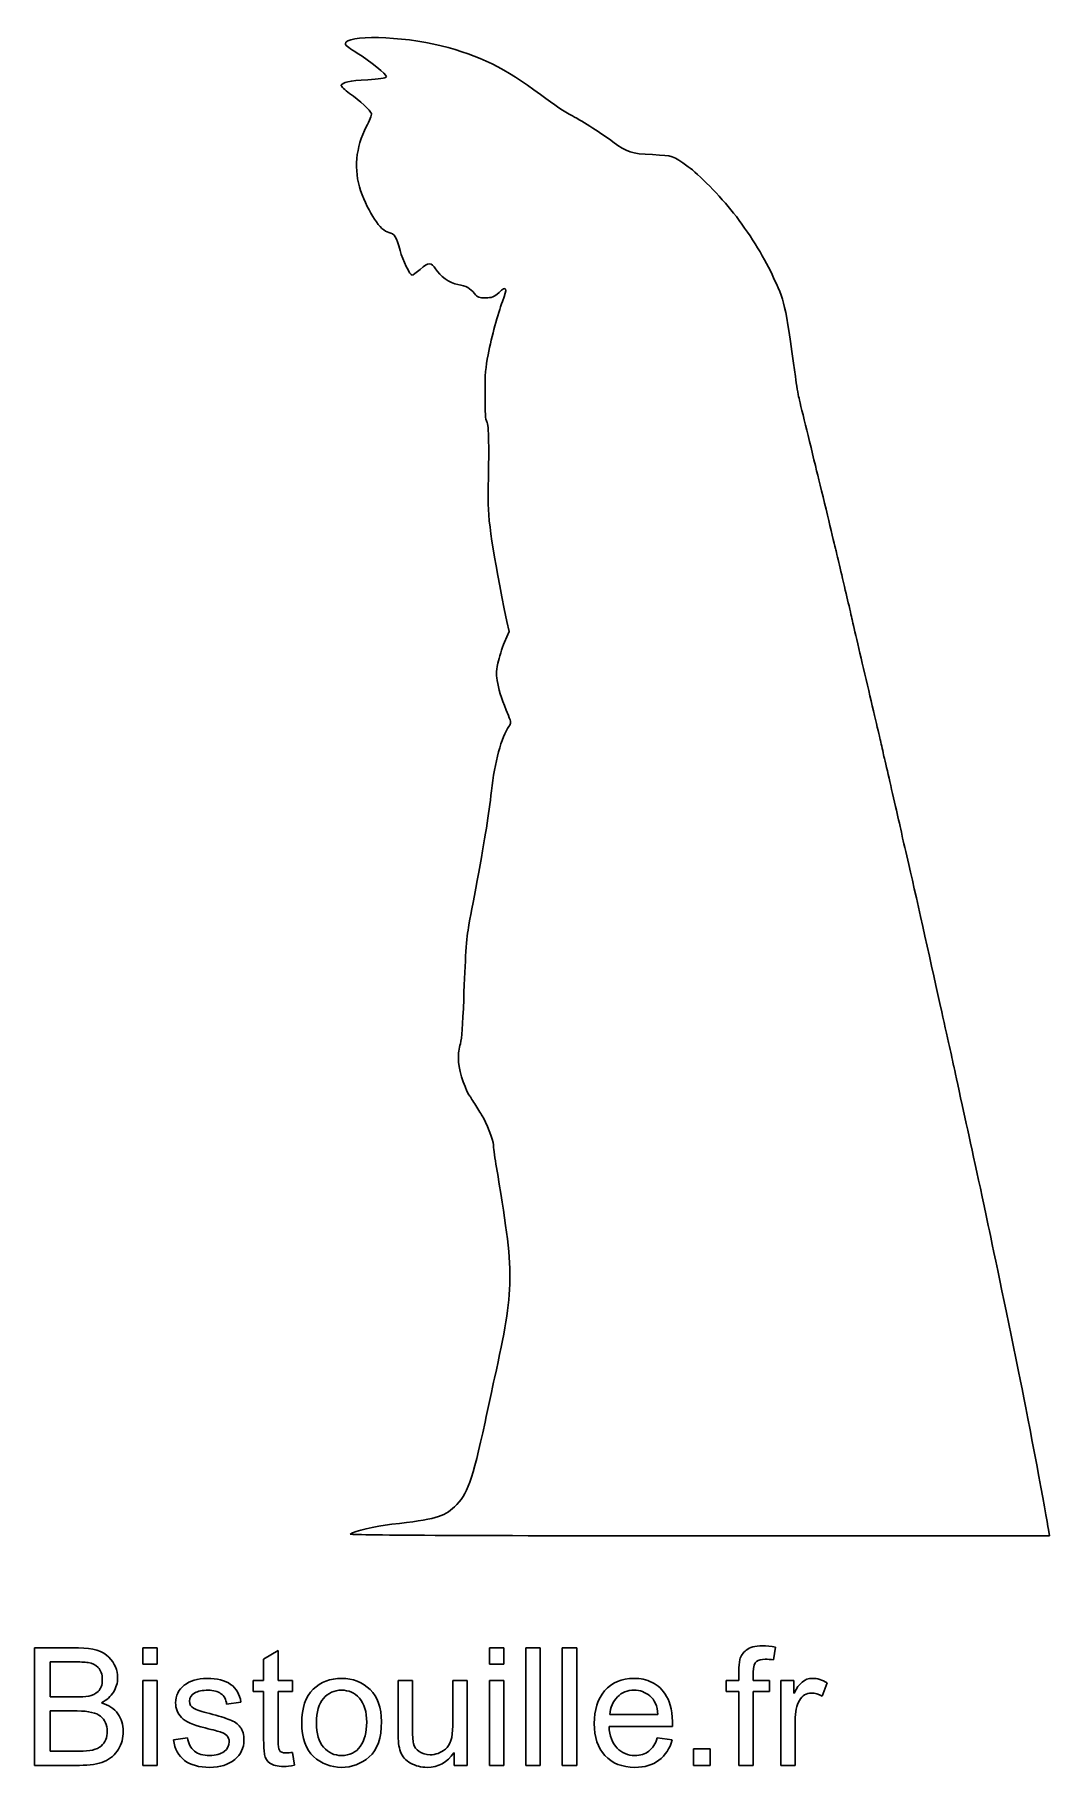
# Model space of a CAD drawing. Extents: x 31 to 476, y 37 to 797.
import ezdxf

# ---------------------------------------------------------------- set-up
doc = ezdxf.new("R2010")
doc.units = 0
doc.layers.get('0').update_dxf_attribs({"linetype": 'CONTINUOUS'})

msp = doc.modelspace()

# ---------------------------------------------------------------- linework, layer by layer
at = {"color": 7}
for p, q in [((236.88, 530.32), (238.88, 535.04)), ((238.88, 535.04), (237.92, 539.52)), ((169.2, 139.12), (169.2, 139.12)), ((475.92, 138.32), (322.08, 138.32)), ((475.52, 141.12), (475.92, 138.32)), ((30.72, 37.68), (30.72, 89.2)), ((30.72, 89.2), (50, 89.2)), ((78.16, 82.08), (78.16, 89.2)), ((78.16, 89.2), (84.48, 89.2)), ((84.48, 89.2), (84.48, 82.08)), ((131.2, 84.24), (137.52, 88.08)), ((131.2, 74.96), (131.2, 84.24)), ((137.52, 88.08), (137.52, 74.96)), ((230.24, 82.08), (230.24, 89.2)), ((230.24, 89.2), (236.56, 89.2)), ((236.56, 89.2), (236.56, 82.08)), ((246.24, 37.68), (246.24, 89.2)), ((246.24, 89.2), (252.56, 89.2)), ((252.56, 89.2), (252.56, 37.68)), ((262.24, 37.68), (262.24, 89.2)), ((262.24, 89.2), (268.56, 89.2)), ((268.56, 89.2), (268.56, 37.68)), ((355.84, 89.52), (354.96, 83.92)), ((355.84, 89.52), (355.84, 89.52)), ((47.84, 83.12), (37.52, 83.12)), ((37.52, 83.12), (37.52, 67.68)), ((84.48, 82.08), (78.16, 82.08)), ((84.48, 82.08), (84.48, 82.08)), ((236.56, 82.08), (230.24, 82.08)), ((236.56, 82.08), (236.56, 82.08)), ((339.68, 74.96), (339.68, 79.04)), ((346, 78.48), (346, 74.96)), ((78.16, 37.68), (78.16, 74.96)), ((78.16, 74.96), (84.48, 74.96)), ((84.48, 74.96), (84.48, 37.68)), ((126.56, 70.08), (126.56, 74.96)), ((126.56, 74.96), (131.2, 74.96)), ((131.2, 70.08), (126.56, 70.08)), ((131.2, 48.64), (131.2, 70.08)), ((137.52, 74.96), (143.84, 74.96)), ((143.84, 70.08), (137.52, 70.08)), ((137.52, 70.08), (137.52, 48.24)), ((143.84, 74.96), (143.84, 70.08)), ((165.36, 75.84), (165.36, 75.84)), ((190.16, 51.84), (190.16, 74.96)), ((190.16, 74.96), (196.48, 74.96)), ((196.48, 74.96), (196.48, 54.32)), ((214.16, 55.04), (214.16, 74.96)), ((214.16, 74.96), (220.48, 74.96)), ((220.48, 74.96), (220.48, 37.68)), ((230.24, 37.68), (230.24, 74.96)), ((230.24, 74.96), (236.56, 74.96)), ((236.56, 74.96), (236.56, 37.68)), ((334.08, 70.08), (334.08, 74.96)), ((334.08, 74.96), (339.68, 74.96)), ((339.68, 70.08), (334.08, 70.08)), ((339.68, 37.68), (339.68, 70.08)), ((346, 74.96), (353.2, 74.96)), ((353.2, 70.08), (346, 70.08)), ((346, 70.08), (346, 37.68)), ((353.2, 74.96), (353.2, 70.08)), ((358.08, 37.68), (358.08, 74.96)), ((358.08, 74.96), (363.84, 74.96)), ((363.84, 74.96), (363.84, 69.36)), ((363.84, 69.36), (364, 69.36)), ((378.4, 73.84), (376.24, 68)), ((378.4, 73.84), (378.4, 73.84)), ((37.52, 67.68), (48.72, 67.68)), ((37.52, 67.68), (37.52, 67.68)), ((49.44, 61.52), (37.52, 61.52)), ((37.52, 61.52), (37.52, 43.84)), ((60, 65.12), (60, 65.12)), ((121.2, 65.36), (114.96, 64.56)), ((114.96, 64.56), (114.96, 64.56)), ((310.64, 54.72), (282.72, 54.72)), ((283.04, 59.92), (304.16, 59.92)), ((304.16, 59.92), (304.16, 59.92)), ((310.64, 54.72), (310.64, 54.72)), ((364.4, 57.28), (364.4, 37.68)), ((91.6, 48.8), (97.84, 49.76)), ((303.92, 49.68), (310.48, 48.88)), ((37.52, 43.84), (50.32, 43.84)), ((37.52, 43.84), (37.52, 43.84)), ((143.84, 43.36), (144.72, 37.76)), ((165.36, 42), (165.36, 42)), ((214.8, 43.2), (214.64, 43.2)), ((214.8, 37.68), (214.8, 43.2)), ((319.84, 37.68), (319.84, 44.88)), ((319.84, 44.88), (327.12, 44.88)), ((327.12, 44.88), (327.12, 37.68)), ((50.4, 37.68), (30.72, 37.68)), ((84.48, 37.68), (78.16, 37.68)), ((84.48, 37.68), (84.48, 37.68)), ((144.72, 37.76), (144.72, 37.76)), ((220.48, 37.68), (214.8, 37.68)), ((220.48, 37.68), (220.48, 37.68)), ((236.56, 37.68), (230.24, 37.68)), ((236.56, 37.68), (236.56, 37.68)), ((252.56, 37.68), (246.24, 37.68)), ((252.56, 37.68), (252.56, 37.68)), ((268.56, 37.68), (262.24, 37.68)), ((268.56, 37.68), (268.56, 37.68)), ((327.12, 37.68), (319.84, 37.68)), ((327.12, 37.68), (327.12, 37.68)), ((346, 37.68), (339.68, 37.68)), ((364.4, 37.68), (358.08, 37.68))]:
    msp.add_line(p, q, dxfattribs=at)
for points in [[(167.04, 792.8), (167.04, 796.88), (191.84, 796.4), (209.12, 792)], [(172.16, 788.8), (169.36, 790.48), (167.04, 792.24), (167.04, 792.8)], [(209.12, 792), (226, 787.68), (237.2, 782.16), (252.64, 770.64)], [(185.04, 778.32), (185.28, 779.44), (177.92, 785.36), (172.16, 788.8)], [(165.2, 774.56), (165.6, 776), (168.72, 776.64), (176.88, 777.12)], [(176.88, 777.12), (181.44, 777.44), (184.96, 777.92), (185.04, 778.32)], [(168.88, 771.12), (166.8, 772.64), (165.12, 774.16), (165.2, 774.56)], [(178.48, 762.24), (178.08, 763.6), (173.52, 767.84), (168.88, 771.12)], [(252.64, 770.64), (259.28, 765.68), (262.88, 763.28), (266.64, 761.28)], [(176.24, 756.48), (177.6, 759.12), (178.64, 761.68), (178.48, 762.24)], [(266.64, 761.28), (271.52, 758.64), (279.6, 753.44), (284.4, 749.92)], [(173.76, 728.48), (170.64, 737.28), (171.6, 747.68), (176.24, 756.48)], [(284.4, 749.92), (290.96, 745.12), (292.24, 744.72), (301.76, 744.24)], [(301.76, 744.24), (311.12, 743.76), (310.4, 744), (317.44, 738.96)], [(317.44, 738.96), (321.84, 735.92), (331.6, 725.92), (337.36, 718.64)], [(186.08, 710.08), (182.4, 710.88), (177.28, 718.64), (173.76, 728.48)], [(337.36, 718.64), (343.92, 710.24), (350.48, 699.84), (354.24, 691.68)], [(191.04, 702.24), (189.44, 708.32), (188.72, 709.44), (186.08, 710.08)], [(196.32, 691.36), (195.36, 691.36), (192.24, 697.84), (191.04, 702.24)], [(199.84, 693.92), (198.16, 692.48), (196.64, 691.36), (196.32, 691.36)], [(206.64, 694.08), (204.8, 697.12), (203.52, 697.12), (199.84, 693.92)], [(216.4, 687.28), (212.8, 687.92), (208.48, 690.96), (206.64, 694.08)], [(354.24, 691.68), (360, 679.52), (359.84, 680.08), (364.48, 646.88)], [(223.68, 683.36), (221.76, 685.68), (220.24, 686.56), (216.4, 687.28)], [(236, 679.84), (238.24, 685.84), (237.84, 686.88), (234.48, 683.76)], [(228.56, 681.44), (225.76, 681.44), (225.04, 681.68), (223.68, 683.36)], [(234.48, 683.76), (232.24, 681.76), (231.36, 681.44), (228.56, 681.44)], [(229.68, 656.48), (231.36, 664.8), (233.84, 674.16), (236, 679.84)], [(228.32, 639.12), (228.32, 648), (228.56, 650.96), (229.68, 656.48)], [(364.48, 646.88), (364.96, 643.28), (365.68, 638.96), (366.08, 637.36)], [(229.12, 627.04), (228.48, 628.08), (228.32, 630.64), (228.32, 639.12)], [(366.08, 637.36), (366.48, 635.76), (368, 629.44), (369.52, 623.36)], [(229.68, 595.12), (230.16, 615.76), (230, 625.68), (229.12, 627.04)], [(369.52, 623.36), (370.96, 617.36), (373.12, 608.4), (374.32, 603.6)], [(374.32, 603.6), (375.52, 598.72), (377.68, 589.76), (379.12, 583.76)], [(237.92, 539.52), (231.6, 570.08), (229.44, 584.4), (229.68, 595.12)], [(379.12, 583.76), (380.56, 577.68), (382, 571.92), (382.24, 570.88)], [(382.24, 570.88), (382.48, 569.84), (383.36, 566.24), (384.16, 562.8)], [(384.16, 562.8), (384.96, 559.36), (386.24, 553.76), (387.04, 550.32)], [(387.04, 550.32), (387.92, 546.88), (388.88, 542.56), (389.28, 540.8)], [(389.28, 540.8), (389.68, 538.96), (392.48, 526.88), (395.52, 514)], [(233.92, 521.12), (234.48, 523.6), (235.76, 527.76), (236.88, 530.32)], [(233.92, 512.32), (233.12, 516.08), (233.12, 517.04), (233.92, 521.12)], [(238.56, 498.16), (235.84, 504.72), (234.72, 508.16), (233.92, 512.32)], [(395.52, 514), (398.56, 501.04), (401.36, 488.96), (401.84, 487.2)], [(238.8, 493.44), (239.84, 494.88), (239.84, 495.04), (238.56, 498.16)], [(231.12, 465.12), (232.56, 477.68), (235.52, 488.72), (238.8, 493.44)], [(401.84, 487.2), (402.24, 485.36), (402.96, 482.24), (403.36, 480.16)], [(403.36, 480.16), (403.84, 478.16), (405.04, 473.2), (405.92, 469.2)], [(224.88, 425.84), (228.56, 445.68), (229.92, 454.24), (231.12, 465.12)], [(405.92, 469.2), (406.88, 465.12), (408.32, 458.88), (409.12, 455.2)], [(409.12, 455.2), (410, 451.6), (411.04, 447.12), (411.36, 445.28)], [(411.36, 445.28), (411.76, 443.52), (413.04, 437.84), (414.24, 432.8)], [(221.2, 406.24), (221.52, 408.16), (223.2, 416.96), (224.88, 425.84)], [(414.24, 432.8), (418.16, 415.84), (424.48, 387.44), (428.72, 368.16)], [(218.96, 373.68), (219.6, 391.44), (220.24, 400.96), (221.2, 406.24)], [(217.52, 354.24), (218.16, 356.64), (218.56, 362.08), (218.96, 373.68)], [(428.72, 368.16), (430, 362.32), (431.68, 354.88), (432.4, 351.68)], [(216.64, 348), (216.56, 349.6), (217.04, 352.4), (217.52, 354.24)], [(432.4, 351.68), (433.12, 348.4), (433.84, 345.12), (434, 344.32)], [(221.28, 331.84), (218.88, 335.76), (216.64, 343.6), (216.64, 348)], [(434, 344.32), (434.16, 343.52), (435.84, 335.92), (437.68, 327.44)], [(223.84, 327.84), (222.72, 329.6), (221.52, 331.44), (221.28, 331.84)], [(227.04, 322.64), (226.4, 323.68), (224.96, 326), (223.84, 327.84)], [(437.68, 327.44), (440.88, 312.88), (444.08, 298.32), (449.12, 274.56)], [(232, 309.92), (232, 311.76), (228.8, 320), (227.04, 322.64)], [(233.12, 301.36), (232.48, 305.2), (232, 309.04), (232, 309.92)], [(232.48, 207.52), (241.36, 247.76), (241.44, 251.92), (233.12, 301.36)], [(449.12, 274.56), (451.6, 262.96), (457.92, 232.48), (463.28, 206.24)], [(228.32, 188.24), (229.68, 194.56), (231.52, 203.2), (232.48, 207.52)], [(463.28, 206.24), (466.64, 189.84), (474.8, 146.24), (475.52, 141.12)], [(214.96, 151.12), (220.72, 156.64), (222.72, 162.16), (228.32, 188.24)], [(187.44, 143.44), (206.32, 145.52), (210.16, 146.64), (214.96, 151.12)], [(322.08, 138.32), (218.16, 138.4), (168.48, 138.64), (169.2, 139.12)], [(169.2, 139.12), (170.96, 140.48), (179.92, 142.56), (187.44, 143.44)], [(50, 89.2), (56.24, 89.2), (60.72, 87.84), (63.28, 85.12)], [(63.28, 85.12), (65.84, 82.4), (67.12, 79.44), (67.12, 76.08)], [(339.68, 79.04), (339.68, 80.88), (339.84, 82.64), (340.16, 84.16)], [(340.16, 84.16), (340.56, 85.68), (341.44, 87.04), (342.96, 88.24)], [(342.96, 88.24), (344.48, 89.52), (346.8, 90.08), (350, 90.08)], [(351.2, 84.24), (349.68, 84.24), (348.4, 83.92), (347.44, 83.28)], [(350, 90.08), (351.84, 90.08), (353.84, 89.92), (355.84, 89.52)], [(354.96, 83.92), (353.68, 84.16), (352.4, 84.24), (351.2, 84.24)], [(54.24, 82.72), (52.56, 82.96), (50.4, 83.12), (47.84, 83.12)], [(58.56, 80.64), (57.36, 81.76), (55.92, 82.48), (54.24, 82.72)], [(60.4, 75.2), (60.4, 77.68), (59.76, 79.44), (58.56, 80.64)], [(67.12, 76.08), (67.12, 73.84), (66.48, 71.76), (65.36, 69.84)], [(347.44, 83.28), (346.48, 82.64), (346, 81.04), (346, 78.48)], [(54.48, 68), (56, 68.32), (57.36, 68.96), (58.56, 70.08)], [(58.56, 70.08), (59.76, 71.2), (60.4, 72.88), (60.4, 75.2)], [(65.36, 69.84), (64.16, 67.92), (62.32, 66.32), (60, 65.12)], [(92.56, 65.12), (92.56, 68.24), (93.84, 70.8), (96.32, 72.8)], [(96.32, 72.8), (98.8, 74.8), (102.16, 75.84), (106.32, 75.84)], [(100.96, 69.44), (99.44, 68.64), (98.72, 67.44), (98.72, 65.84)], [(106.8, 70.64), (104.4, 70.64), (102.4, 70.24), (100.96, 69.44)], [(106.32, 75.84), (110.8, 75.84), (114.24, 74.96), (116.72, 73.2)], [(112.48, 69.12), (111.12, 70.16), (109.2, 70.64), (106.8, 70.64)], [(114.96, 64.56), (114.72, 66.56), (113.84, 68.16), (112.48, 69.12)], [(116.72, 73.2), (119.2, 71.44), (120.72, 68.88), (121.2, 65.36)], [(147.92, 56.32), (147.92, 62.88), (149.6, 67.76), (152.88, 71.04)], [(152.88, 71.04), (156.24, 74.24), (160.4, 75.84), (165.36, 75.84)], [(165.36, 70.64), (162.16, 70.64), (159.52, 69.44), (157.44, 67.04)], [(165.36, 75.84), (170.4, 75.84), (174.56, 74.16), (177.92, 70.88)], [(173.2, 67.12), (171.12, 69.52), (168.48, 70.64), (165.36, 70.64)], [(177.92, 70.88), (181.2, 67.6), (182.88, 62.96), (182.88, 56.96)], [(276.24, 56.08), (276.24, 61.92), (277.76, 66.72), (280.8, 70.32)], [(280.8, 70.32), (283.92, 74), (288.24, 75.84), (293.76, 75.84)], [(293.76, 70.64), (290.8, 70.64), (288.32, 69.68), (286.4, 67.68)], [(293.76, 75.84), (296.48, 75.84), (299.12, 75.28), (301.6, 74.08)], [(300.64, 68.16), (298.56, 69.84), (296.24, 70.64), (293.76, 70.64)], [(301.6, 74.08), (304.16, 72.88), (306.24, 70.8), (308, 67.92)], [(364, 69.36), (366, 73.68), (368.64, 75.84), (371.92, 75.84)], [(371.6, 69.36), (369.28, 69.36), (367.44, 68.32), (366.24, 66.16)], [(376.24, 68), (374.64, 68.88), (373.12, 69.36), (371.6, 69.36)], [(371.92, 75.84), (374.08, 75.84), (376.24, 75.2), (378.4, 73.84)], [(48.72, 67.68), (50.96, 67.68), (52.88, 67.76), (54.48, 68)], [(59.68, 59.2), (57.84, 60.72), (54.4, 61.52), (49.44, 61.52)], [(60, 65.12), (63.2, 64.16), (65.6, 62.56), (67.2, 60.32)], [(95.12, 58.64), (93.44, 60.48), (92.56, 62.64), (92.56, 65.12)], [(98.72, 65.84), (98.72, 64.4), (99.28, 63.36), (100.48, 62.72)], [(100.48, 62.72), (101.68, 62.08), (104, 61.28), (107.52, 60.4)], [(157.44, 67.04), (155.36, 64.64), (154.4, 61.12), (154.4, 56.32)], [(176.4, 56.56), (176.4, 61.2), (175.36, 64.72), (173.2, 67.12)], [(286.4, 67.68), (284.48, 65.68), (283.36, 63.12), (283.04, 59.92)], [(304.16, 59.92), (303.92, 63.76), (302.72, 66.48), (300.64, 68.16)], [(308, 67.92), (309.76, 65.04), (310.64, 60.64), (310.64, 54.72)], [(366.24, 66.16), (365.04, 64.08), (364.4, 61.12), (364.4, 57.28)], [(62.56, 52.64), (62.56, 55.44), (61.6, 57.6), (59.68, 59.2)], [(67.2, 60.32), (68.8, 58.08), (69.6, 55.52), (69.6, 52.64)], [(105.6, 54.08), (100.32, 55.28), (96.8, 56.88), (95.12, 58.64)], [(112.48, 52.24), (111.52, 52.56), (109.2, 53.2), (105.6, 54.08)], [(107.52, 60.4), (111.44, 59.36), (114.4, 58.48), (116.32, 57.68)], [(116.32, 57.68), (118.32, 56.96), (119.84, 55.84), (120.88, 54.48)], [(120.88, 54.48), (122, 53.04), (122.56, 51.12), (122.56, 48.64)], [(153.12, 41.52), (149.6, 44.64), (147.92, 49.52), (147.92, 56.32)], [(154.4, 56.32), (154.4, 51.6), (155.44, 48), (157.52, 45.6)], [(173.6, 46), (175.44, 48.72), (176.4, 52.24), (176.4, 56.56)], [(182.88, 56.96), (182.88, 49.6), (181.04, 44.4), (177.52, 41.36)], [(196.48, 54.32), (196.48, 51.04), (196.64, 48.64), (196.96, 47.2)], [(210.96, 44.8), (213.04, 46.4), (214.16, 49.84), (214.16, 55.04)], [(280.96, 42), (277.84, 45.36), (276.24, 50.08), (276.24, 56.08)], [(282.72, 54.72), (282.96, 50.64), (284.16, 47.44), (286.24, 45.28)], [(50.32, 43.84), (54.96, 43.84), (58.08, 44.56), (59.92, 46.16)], [(59.92, 46.16), (61.68, 47.76), (62.56, 49.92), (62.56, 52.64)], [(69.6, 52.64), (69.6, 49.76), (68.88, 47.12), (67.44, 44.72)], [(96.48, 39.84), (93.84, 41.84), (92.16, 44.8), (91.6, 48.8)], [(97.84, 49.76), (98.16, 47.2), (99.12, 45.28), (100.8, 43.92)], [(115.04, 50.72), (114.4, 51.36), (113.52, 51.92), (112.48, 52.24)], [(113.84, 43.76), (115.36, 44.88), (116.08, 46.32), (116.08, 48)], [(116.08, 48), (116.08, 49.12), (115.76, 50), (115.04, 50.72)], [(122.56, 48.64), (122.56, 45.28), (121.2, 42.48), (118.48, 40.24)], [(131.6, 42.4), (131.36, 43.84), (131.2, 45.92), (131.2, 48.64)], [(137.52, 48.24), (137.52, 46.4), (137.68, 45.04), (138.08, 44.32)], [(165.36, 42), (168.96, 42), (171.68, 43.36), (173.6, 46)], [(191.28, 43.6), (190.48, 45.76), (190.16, 48.48), (190.16, 51.84)], [(196.96, 47.2), (197.28, 45.76), (198.08, 44.64), (199.44, 43.68)], [(300.16, 43.92), (301.84, 45.2), (303.12, 47.12), (303.92, 49.68)], [(310.48, 48.88), (309.36, 45.04), (307.44, 42), (304.64, 39.92)], [(61.28, 39.36), (58.56, 38.24), (54.96, 37.68), (50.4, 37.68)], [(67.44, 44.72), (66, 42.32), (63.92, 40.56), (61.28, 39.36)], [(107.6, 36.8), (102.8, 36.8), (99.12, 37.84), (96.48, 39.84)], [(100.8, 43.92), (102.4, 42.64), (104.64, 42), (107.52, 42)], [(107.52, 42), (110.24, 42), (112.4, 42.56), (113.84, 43.76)], [(118.48, 40.24), (115.76, 37.92), (112.08, 36.8), (107.6, 36.8)], [(133.92, 38.64), (132.64, 39.6), (131.92, 40.88), (131.6, 42.4)], [(140, 37.2), (137.2, 37.2), (135.2, 37.68), (133.92, 38.64)], [(138.08, 44.32), (138.48, 43.52), (139.44, 43.12), (141.04, 43.12)], [(141.04, 43.12), (141.92, 43.12), (142.88, 43.2), (143.84, 43.36)], [(165.36, 36.8), (160.64, 36.8), (156.56, 38.4), (153.12, 41.52)], [(157.52, 45.6), (159.6, 43.2), (162.24, 42), (165.36, 42)], [(177.52, 41.36), (173.92, 38.32), (169.84, 36.8), (165.36, 36.8)], [(195.68, 38.64), (193.44, 39.84), (192, 41.52), (191.28, 43.6)], [(202.88, 36.8), (200.32, 36.8), (197.92, 37.44), (195.68, 38.64)], [(199.44, 43.68), (200.8, 42.8), (202.4, 42.32), (204.24, 42.32)], [(214.64, 43.2), (211.76, 38.96), (207.84, 36.8), (202.88, 36.8)], [(204.24, 42.32), (206.64, 42.32), (208.88, 43.12), (210.96, 44.8)], [(294.08, 36.8), (288.48, 36.8), (284.16, 38.56), (280.96, 42)], [(286.24, 45.28), (288.32, 43.12), (290.96, 42), (294.08, 42)], [(294.08, 42), (296.56, 42), (298.56, 42.64), (300.16, 43.92)], [(304.64, 39.92), (301.84, 37.84), (298.32, 36.8), (294.08, 36.8)], [(144.72, 37.76), (142.88, 37.36), (141.28, 37.2), (140, 37.2)]]:
    msp.add_open_spline(points, degree=3, dxfattribs=at)

doc.saveas('drawing.dxf')
